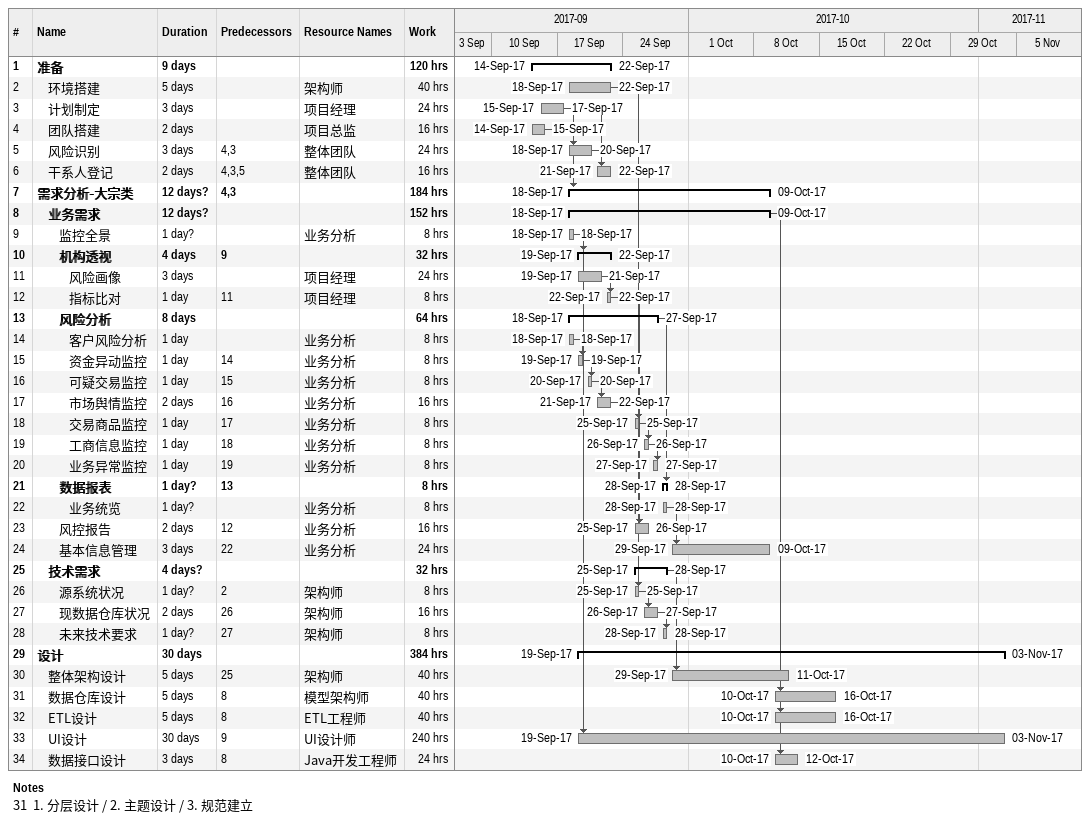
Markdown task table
| ID | Level | Task | Duration | Start | Finish | Predecessors | Resources | Work (h) |
|---|---|---|---|---|---|---|---|---|
| 1 | 1 | **准备** | 9d | 2017-09-14 | 2017-09-22 |  |  | 120 |
| 2 | 2 | 环境搭建 | 5d | 2017-09-18 | 2017-09-22 |  | 架构师 | 40 |
| 3 | 2 | 计划制定 | 3d | 2017-09-15 | 2017-09-17 |  | 项目经理 | 24 |
| 4 | 2 | 团队搭建 | 2d | 2017-09-14 | 2017-09-15 |  | 项目总监 | 16 |
| 5 | 2 | 风险识别 | 3d | 2017-09-18 | 2017-09-20 | 4, 3 | 整体团队 | 24 |
| 6 | 2 | 干系人登记 | 2d | 2017-09-21 | 2017-09-22 | 4, 3, 5 | 整体团队 | 16 |
| 7 | 1 | **需求分析-大宗类** | 12d? | 2017-09-18 | 2017-10-09 | 4, 3 |  | 184 |
| 8 | 2 | **业务需求** | 12d? | 2017-09-18 | 2017-10-09 |  |  | 152 |
| 9 | 3 | 监控全景 | 1d? | 2017-09-18 | 2017-09-18 |  | 业务分析 | 8 |
| 10 | 3 | **机构透视** | 4d | 2017-09-19 | 2017-09-22 | 9 |  | 32 |
| 11 | 4 | 风险画像 | 3d | 2017-09-19 | 2017-09-21 |  | 项目经理 | 24 |
| 12 | 4 | 指标比对 | 1d | 2017-09-22 | 2017-09-22 | 11 | 项目经理 | 8 |
| 13 | 3 | **风险分析** | 8d | 2017-09-18 | 2017-09-27 |  |  | 64 |
| 14 | 4 | 客户风险分析 | 1d | 2017-09-18 | 2017-09-18 |  | 业务分析 | 8 |
| 15 | 4 | 资金异动监控 | 1d | 2017-09-19 | 2017-09-19 | 14 | 业务分析 | 8 |
| 16 | 4 | 可疑交易监控 | 1d | 2017-09-20 | 2017-09-20 | 15 | 业务分析 | 8 |
| 17 | 4 | 市场舆情监控 | 2d | 2017-09-21 | 2017-09-22 | 16 | 业务分析 | 16 |
| 18 | 4 | 交易商品监控 | 1d | 2017-09-25 | 2017-09-25 | 17 | 业务分析 | 8 |
| 19 | 4 | 工商信息监控 | 1d | 2017-09-26 | 2017-09-26 | 18 | 业务分析 | 8 |
| 20 | 4 | 业务异常监控 | 1d | 2017-09-27 | 2017-09-27 | 19 | 业务分析 | 8 |
| 21 | 3 | **数据报表** | 1d? | 2017-09-28 | 2017-09-28 | 13 |  | 8 |
| 22 | 4 | 业务统览 | 1d? | 2017-09-28 | 2017-09-28 |  | 业务分析 | 8 |
| 23 | 3 | 风控报告 | 2d | 2017-09-25 | 2017-09-26 | 12 | 业务分析 | 16 |
| 24 | 3 | 基本信息管理 | 3d | 2017-09-29 | 2017-10-09 | 22 | 业务分析 | 24 |
| 25 | 2 | **技术需求** | 4d? | 2017-09-25 | 2017-09-28 |  |  | 32 |
| 26 | 3 | 源系统状况 | 1d? | 2017-09-25 | 2017-09-25 | 2 | 架构师 | 8 |
| 27 | 3 | 现数据仓库状况 | 2d | 2017-09-26 | 2017-09-27 | 26 | 架构师 | 16 |
| 28 | 3 | 未来技术要求 | 1d? | 2017-09-28 | 2017-09-28 | 27 | 架构师 | 8 |
| 29 | 1 | **设计** | 30d | 2017-09-19 | 2017-11-03 |  |  | 384 |
| 30 | 2 | 整体架构设计 | 5d | 2017-09-29 | 2017-10-11 | 25 | 架构师 | 40 |
| 31 | 2 | 数据仓库设计 | 5d | 2017-10-10 | 2017-10-16 | 8 | 模型架构师 | 40 |
| 32 | 2 | ETL设计 | 5d | 2017-10-10 | 2017-10-16 | 8 | ETL工程师 | 40 |
| 33 | 2 | UI设计 | 30d | 2017-09-19 | 2017-11-03 | 9 | UI设计师 | 240 |
| 34 | 2 | 数据接口设计 | 3d | 2017-10-10 | 2017-10-12 | 8 | Java开发工程师 | 24 |

Notes
- 31: 1. 分层设计 / 2. 主题设计 / 3. 规范建立
